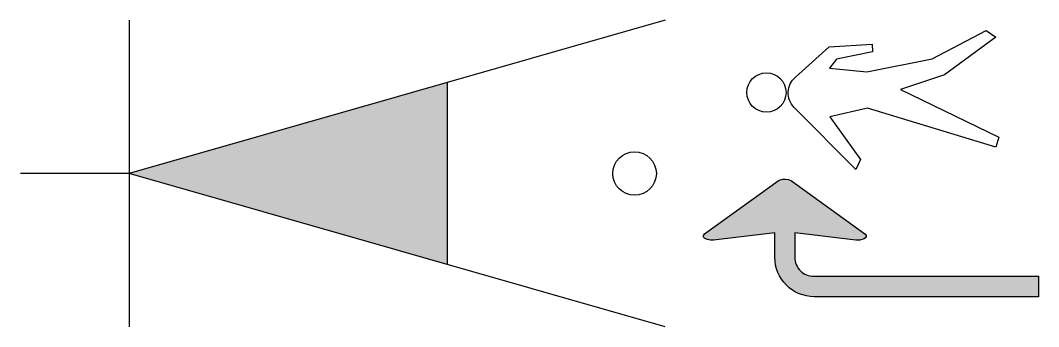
# Model space of a CAD drawing. Extents: x 0 to 14, y -2.1 to 2.1.
import ezdxf

# ---------------------------------------------------------------- set-up
doc = ezdxf.new("R2010")
doc.units = 0
doc.layers.get('0').update_dxf_attribs({"lineweight": 25})

msp = doc.modelspace()

# ---------------------------------------------------------------- hatches: boundary and pattern name
h = msp.add_hatch(color=256)
h.dxf.hatch_style = 1
edge = h.paths.add_edge_path()
edge.add_line((9.542, -0.917), (9.501, -0.918))
edge.add_line((9.501, -0.918), (9.458, -0.91))
edge.add_line((9.458, -0.91), (9.422, -0.894))
edge.add_line((9.422, -0.894), (9.405, -0.875))
edge.add_line((9.405, -0.875), (9.402, -0.86))
edge.add_line((9.402, -0.86), (9.407, -0.845))
edge.add_line((9.407, -0.845), (9.418, -0.832))
edge.add_line((9.418, -0.832), (10.43, -0.101))
edge.add_line((10.43, -0.101), (10.46, -0.087))
edge.add_line((10.46, -0.087), (10.496, -0.078))
edge.add_line((10.496, -0.078), (10.531, -0.077))
edge.add_line((10.531, -0.077), (10.576, -0.083))
edge.add_line((10.576, -0.083), (10.617, -0.101))
edge.add_line((10.617, -0.101), (11.627, -0.832))
edge.add_line((11.627, -0.832), (11.645, -0.855))
edge.add_line((11.645, -0.855), (11.643, -0.877))
edge.add_line((11.643, -0.877), (11.616, -0.902))
edge.add_line((11.616, -0.902), (11.556, -0.919))
edge.add_line((11.556, -0.919), (11.503, -0.917))
edge.add_line((11.503, -0.917), (10.661, -0.818))
edge.add_line((10.661, -0.818), (10.661, -1.156))
edge.add_arc((10.921, -1.156), 0.26, 179.9998, 270)
edge.add_line((10.921, -1.416), (14.017, -1.416))
edge.add_line((14.017, -1.416), (14.017, -1.697))
edge.add_line((14.017, -1.697), (10.927, -1.697))
edge.add_arc((10.927, -1.156), 0.541, 179.9998, 270, ccw=False)
edge.add_line((10.386, -1.156), (10.386, -0.818))
edge.add_line((10.386, -0.818), (9.542, -0.917))

# ---------------------------------------------------------------- linework, layer by layer
for p, q in [((8.878, 2.11), (1.499, 0)), ((1.499, 2.11), (1.499, -2.11)), ((5.878, -1.252), (5.878, 1.252)), ((1.499, 0), (0, 0)), ((8.878, -2.11), (1.499, 0))]:
    msp.add_line(p, q)
for points in [[(13.429, 0.363), (11.661, 0.902), (11.142, 0.781), (11.563, 0.193), (11.499, 0.057), (10.652, 0.911, -0.437788), (10.67, 1.326), (11.133, 1.747), (11.726, 1.78), (11.729, 1.677), (11.233, 1.574), (11.139, 1.45), (11.651, 1.399), (12.551, 1.581), (13.296, 1.971), (13.426, 1.88), (12.723, 1.357), (12.118, 1.157), (13.469, 0.502)], [(9.542, -0.917), (9.501, -0.918), (9.458, -0.91), (9.422, -0.894), (9.405, -0.875), (9.402, -0.86), (9.407, -0.845), (9.418, -0.832), (10.43, -0.101), (10.46, -0.087), (10.496, -0.078), (10.531, -0.077), (10.576, -0.083), (10.617, -0.101), (11.627, -0.832), (11.645, -0.855), (11.643, -0.877), (11.616, -0.902), (11.556, -0.919), (11.503, -0.917), (10.661, -0.818), (10.661, -1.156, 0.414215), (10.921, -1.416), (14.017, -1.416), (14.017, -1.697), (10.927, -1.697, -0.414214), (10.386, -1.156), (10.386, -0.818)]]:
    msp.add_lwpolyline(points, format="xyb", close=True)
for centre, radius in [((10.27, 1.116), 0.27), ((8.455, 0), 0.3)]:
    msp.add_circle(centre, radius)
msp.add_solid([(1.499, 0), (5.878, 1.252), (5.878, -1.252)])

doc.saveas('drawing.dxf')
